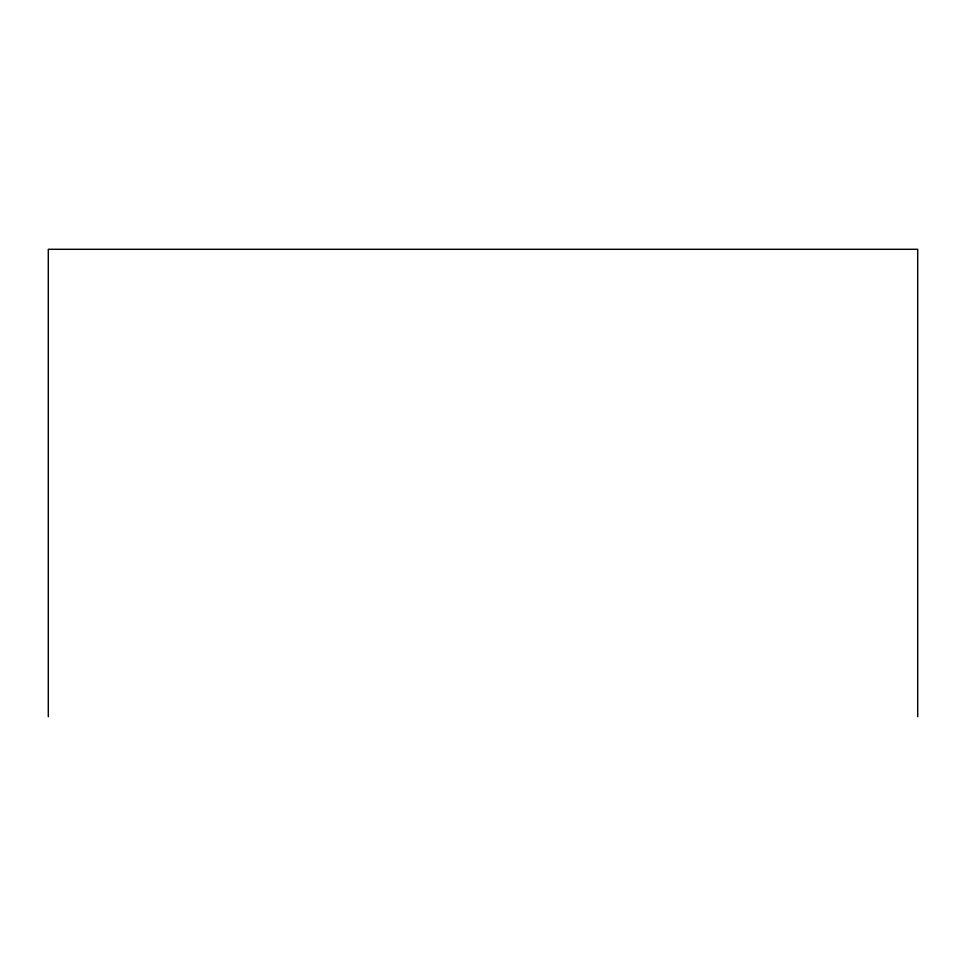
<?xml version="1.0" encoding="UTF-8"?>
<svg xmlns="http://www.w3.org/2000/svg" width="966" height="966" viewBox="0 0 966 966"><rect width="100%" height="100%" fill="white"/><g stroke="black" fill="none" stroke-linecap="round" stroke-linejoin="round"><path stroke-width="1.45" d="M917.7 716.7L917.7 249.3L48.3 249.3L48.3 716.7"/></g></svg>
